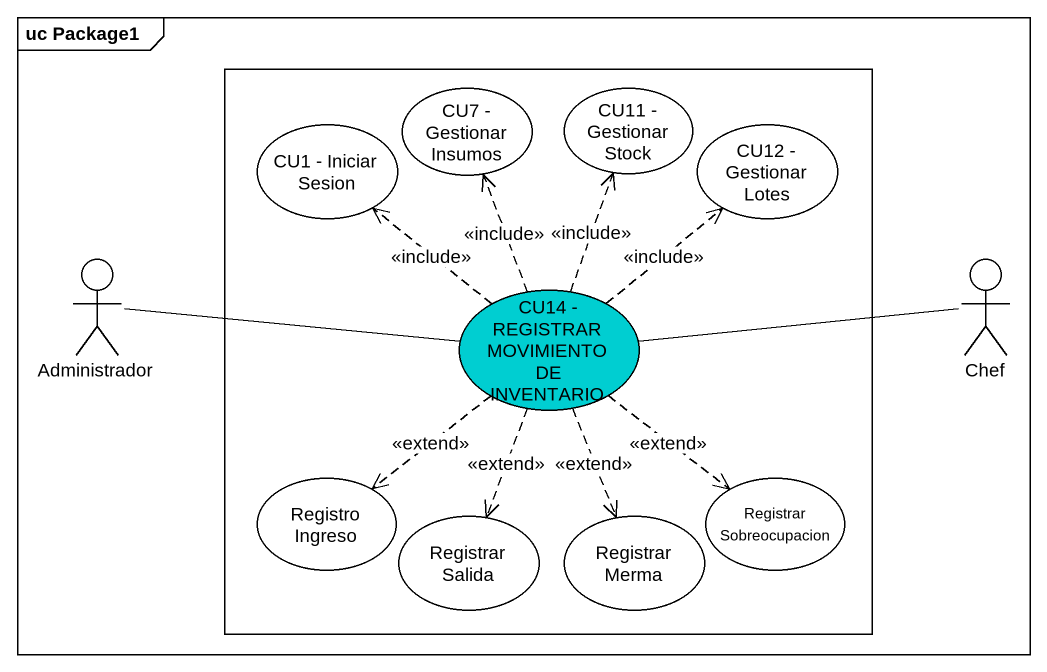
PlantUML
@startuml
mainframe uc Package1
rectangle " " as rectangle1 {
  usecase "CU1 - Iniciar Sesion" as CU1_Iniciar_Sesion
  usecase "CU7 - Gestionar Insumos" as CU7_Gestionar_Insumos
  usecase "CU11 - Gestionar Stock" as CU11_Gestionar_Stock
  usecase "CU12 - Gestionar Lotes" as CU12_Gestionar_Lotes
  usecase "CU14 - REGISTRAR MOVIMIENTO DE INVENTARIO" as CU14_REGISTRAR_MOVIMIENTO #00CED1
  usecase "Registro Ingreso" as Registro_Ingreso
  usecase "Registrar Salida" as Registrar_Salida
  usecase "Registrar Merma" as Registrar_Merma
  usecase "Registrar Sobreocupacion" as Registrar_Sobreocupacion
}
actor Administrador
actor Chef
Administrador -right- CU14_REGISTRAR_MOVIMIENTO
CU14_REGISTRAR_MOVIMIENTO .up.> CU1_Iniciar_Sesion : <<include>>
CU14_REGISTRAR_MOVIMIENTO .up.> CU7_Gestionar_Insumos : <<include>>
CU14_REGISTRAR_MOVIMIENTO .up.> CU11_Gestionar_Stock : <<include>>
CU14_REGISTRAR_MOVIMIENTO .up.> CU12_Gestionar_Lotes : <<include>>
CU14_REGISTRAR_MOVIMIENTO ..> Registro_Ingreso : <<extend>>
CU14_REGISTRAR_MOVIMIENTO ..> Registrar_Salida : <<extend>>
CU14_REGISTRAR_MOVIMIENTO ..> Registrar_Merma : <<extend>>
CU14_REGISTRAR_MOVIMIENTO ..> Registrar_Sobreocupacion : <<extend>>
Chef -left- CU14_REGISTRAR_MOVIMIENTO
@enduml
